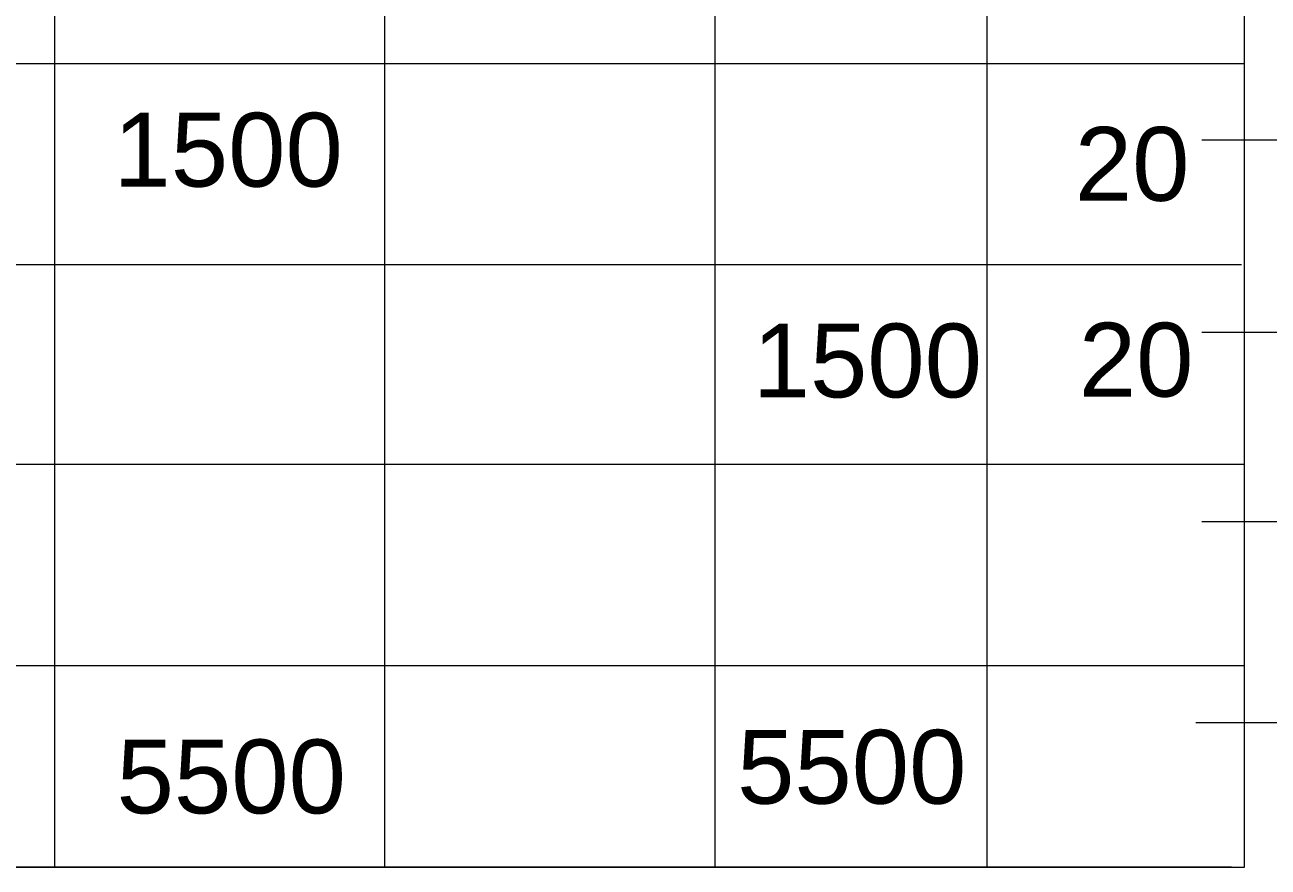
# Model space of a CAD drawing. Header units: metres. Extents: x 0 to 113, y -32 to 21.
# Drawn here: x 21.13 to 22.647, y 14.825 to 15.853 of the extents above; entities that cross this region are included whole.
import ezdxf

# ---------------------------------------------------------------- set-up
doc = ezdxf.new("R2010")
doc.units = ezdxf.units.M
doc.header["$LTSCALE"] = 0.5
doc.layers.add('TABLERO', color=7, linetype='Continuous')
doc.styles.get("Standard").update_dxf_attribs({"font": 'arial.ttf'})

msp = doc.modelspace()

# ---------------------------------------------------------------- linework, layer by layer
at = {"layer": 'TABLERO', "color": 7, "linetype": 'Continuous', "lineweight": 18, "true_color": 0x000007}
for p, q in [((21.1658, 17.1573), (21.1658, 14.8253)), ((21.1658, 17.1573), (21.1658, 15.0707)), ((22.304, 17.1573), (22.304, 14.8253)), ((21.5688, 16.9521), (21.5688, 14.8253)), ((21.9718, 16.9521), (21.9718, 14.8253)), ((22.304, 16.9521), (22.304, 14.8253)), ((22.6185, 15.8053), (19.4386, 15.8053)), ((22.7257, 15.7119), (22.5663, 15.7119)), ((22.6146, 15.5599), (19.4386, 15.5599)), ((22.7257, 15.4774), (22.5663, 15.4774)), ((22.6185, 15.3162), (19.4386, 15.3162)), ((22.7257, 15.2466), (22.5663, 15.2466)), ((22.6185, 15.0707), (19.4386, 15.0707)), ((22.7183, 15.0011), (22.559, 15.0011)), ((22.6023, 14.8253), (20.1695, 14.8253))]:
    msp.add_line(p, q, dxfattribs=at)
msp.add_lwpolyline([(19.4386, 14.8253), (22.6185, 14.8253), (22.6185, 17.1573), (19.4386, 17.1573)], close=True, dxfattribs=at)

# ---------------------------------------------------------------- texts
at = {"layer": 'TABLERO', "char_height": 0.0901, "attachment_point": 1}
for s, heights, insert in [('1500', [0], (21.2378, 15.7454)), ('20', [0], (22.4112, 15.7281)), ('1500', [0], (22.018, 15.4883)), ('20', [0], (22.4161, 15.4893)), ('5500', [0.0921], (21.999, 14.9927)), ('5500', [0], (21.2416, 14.9809))]:
    msp.add_mtext_dynamic_manual_height_columns(s, width=0.090104, gutter_width=0.4505, heights=heights, dxfattribs=dict(at, insert=insert))

doc.saveas('drawing.dxf')
